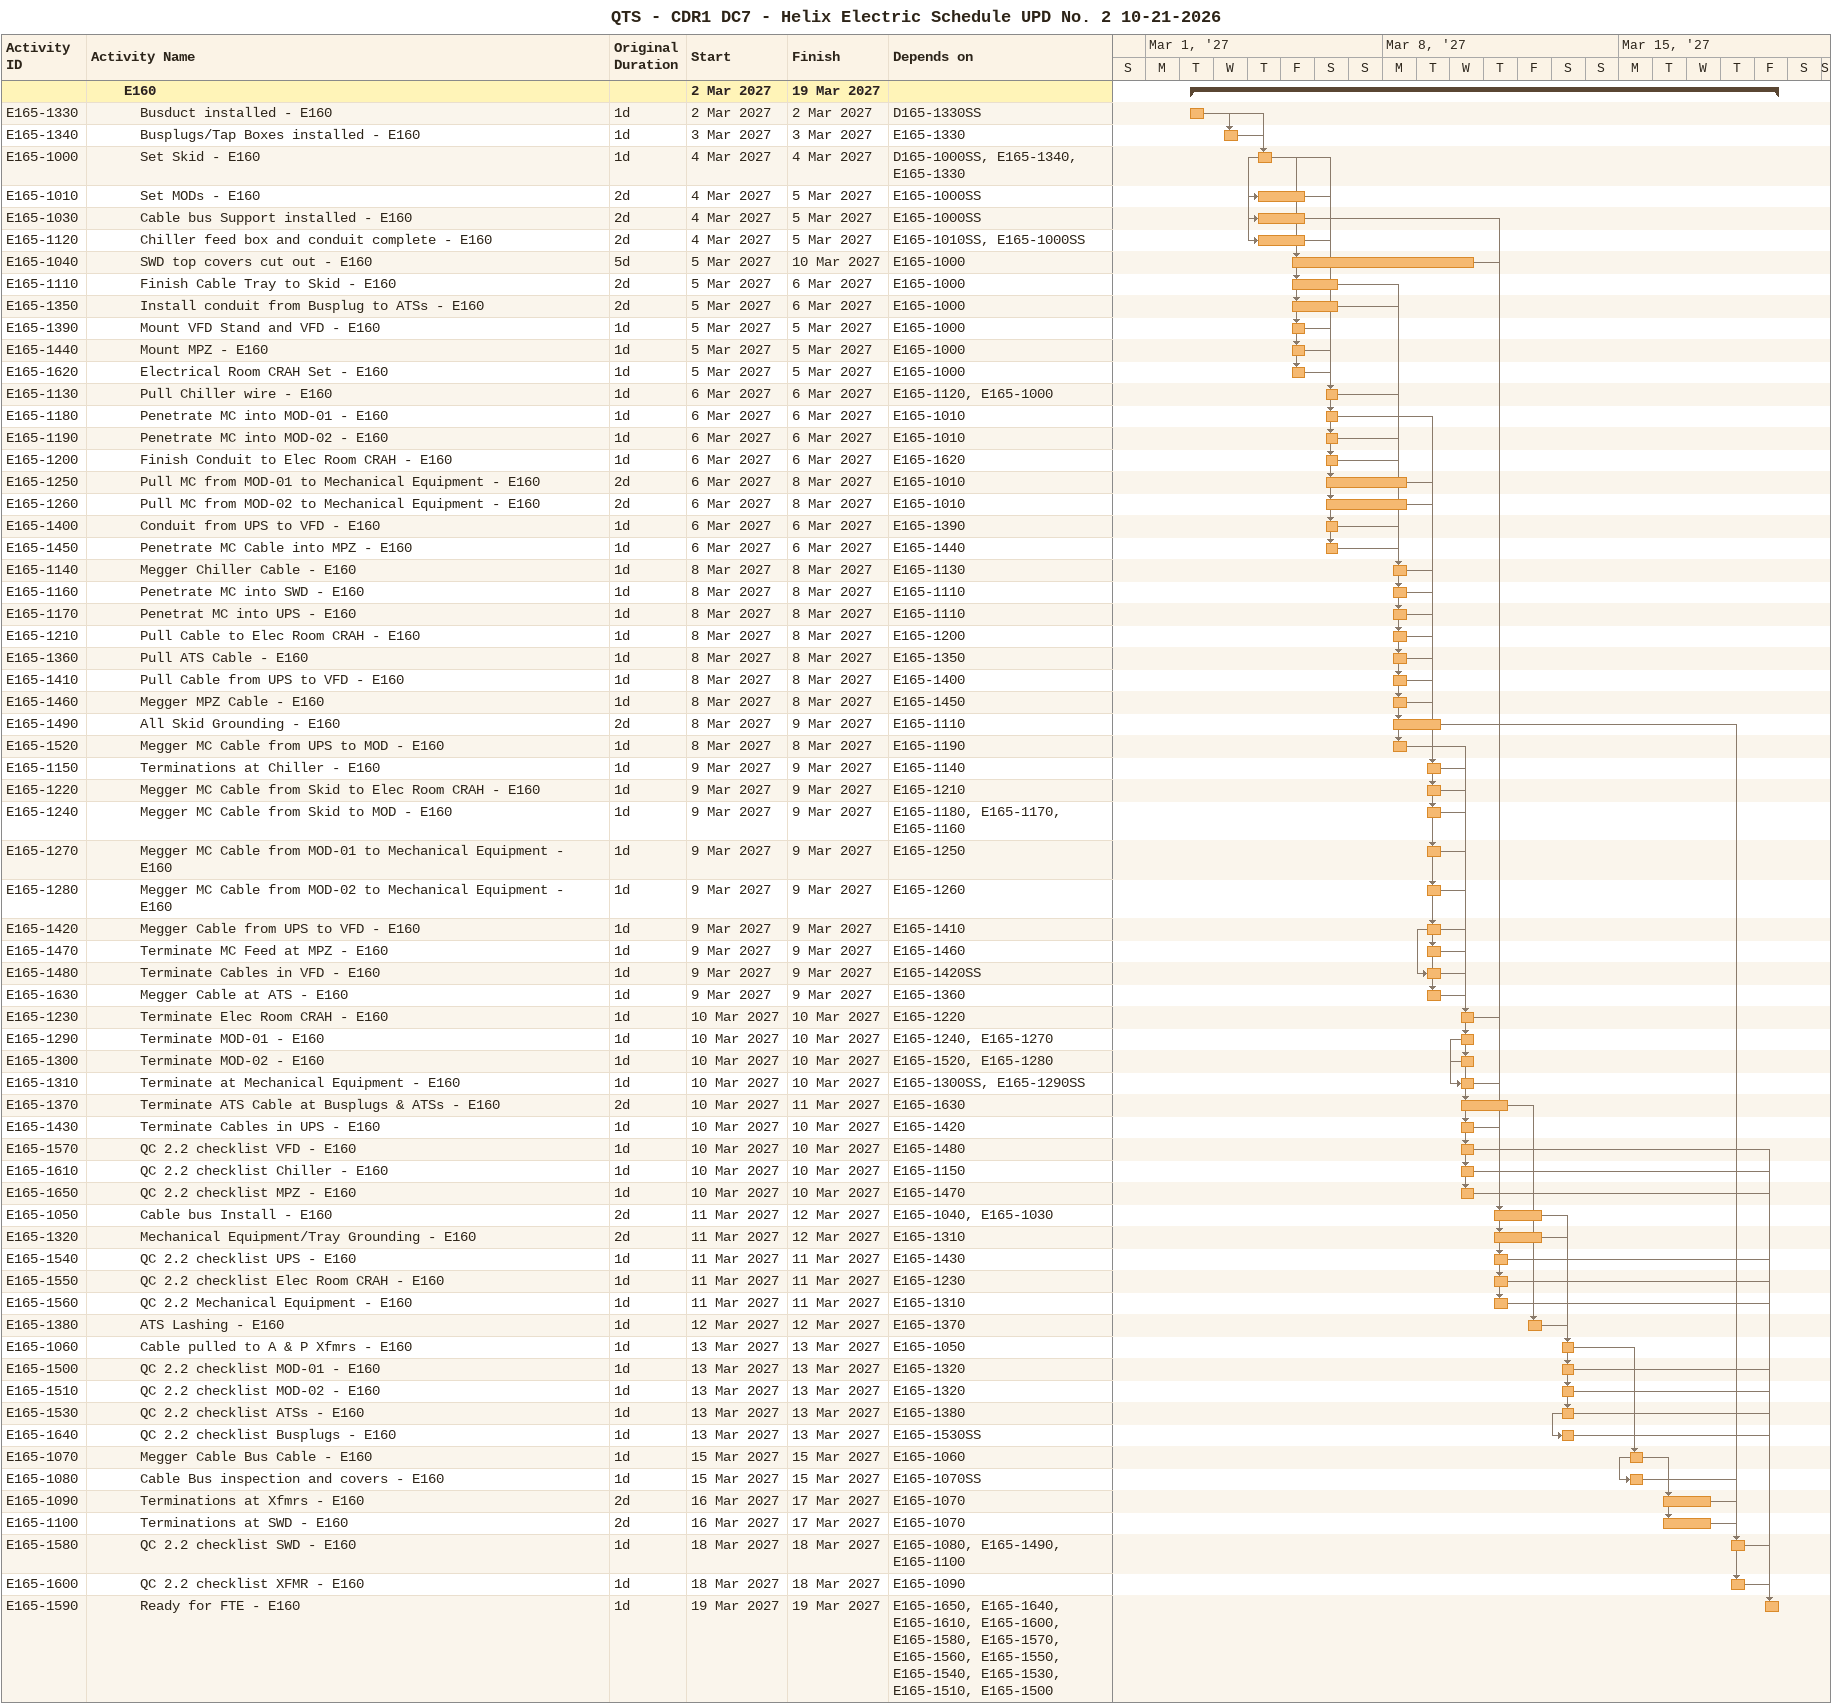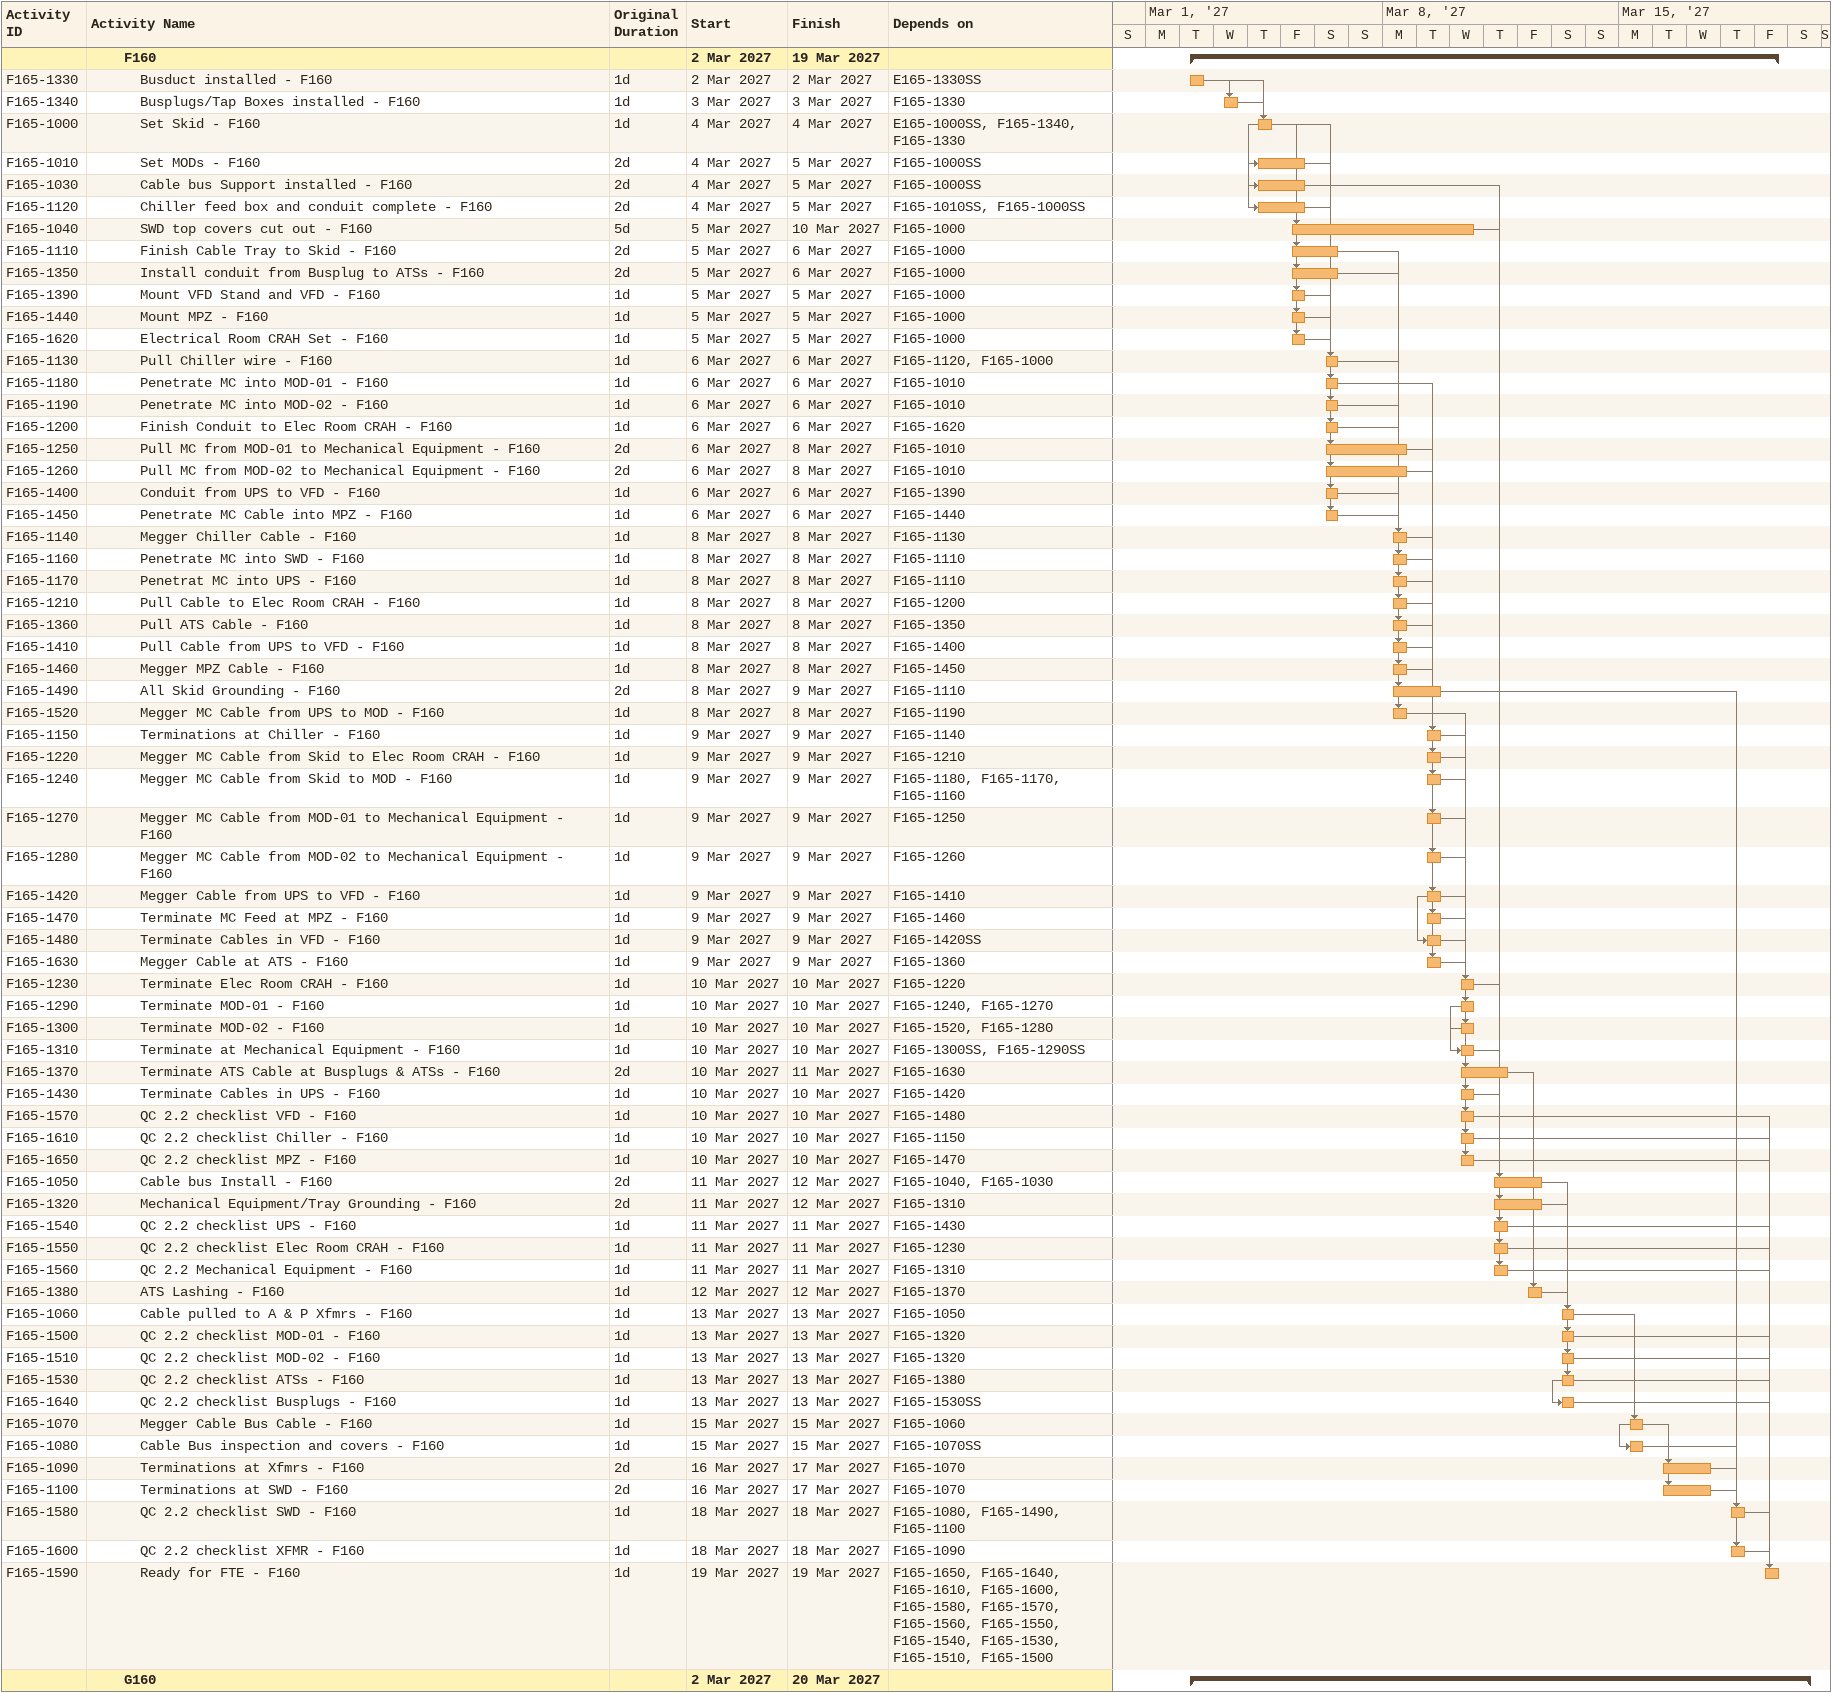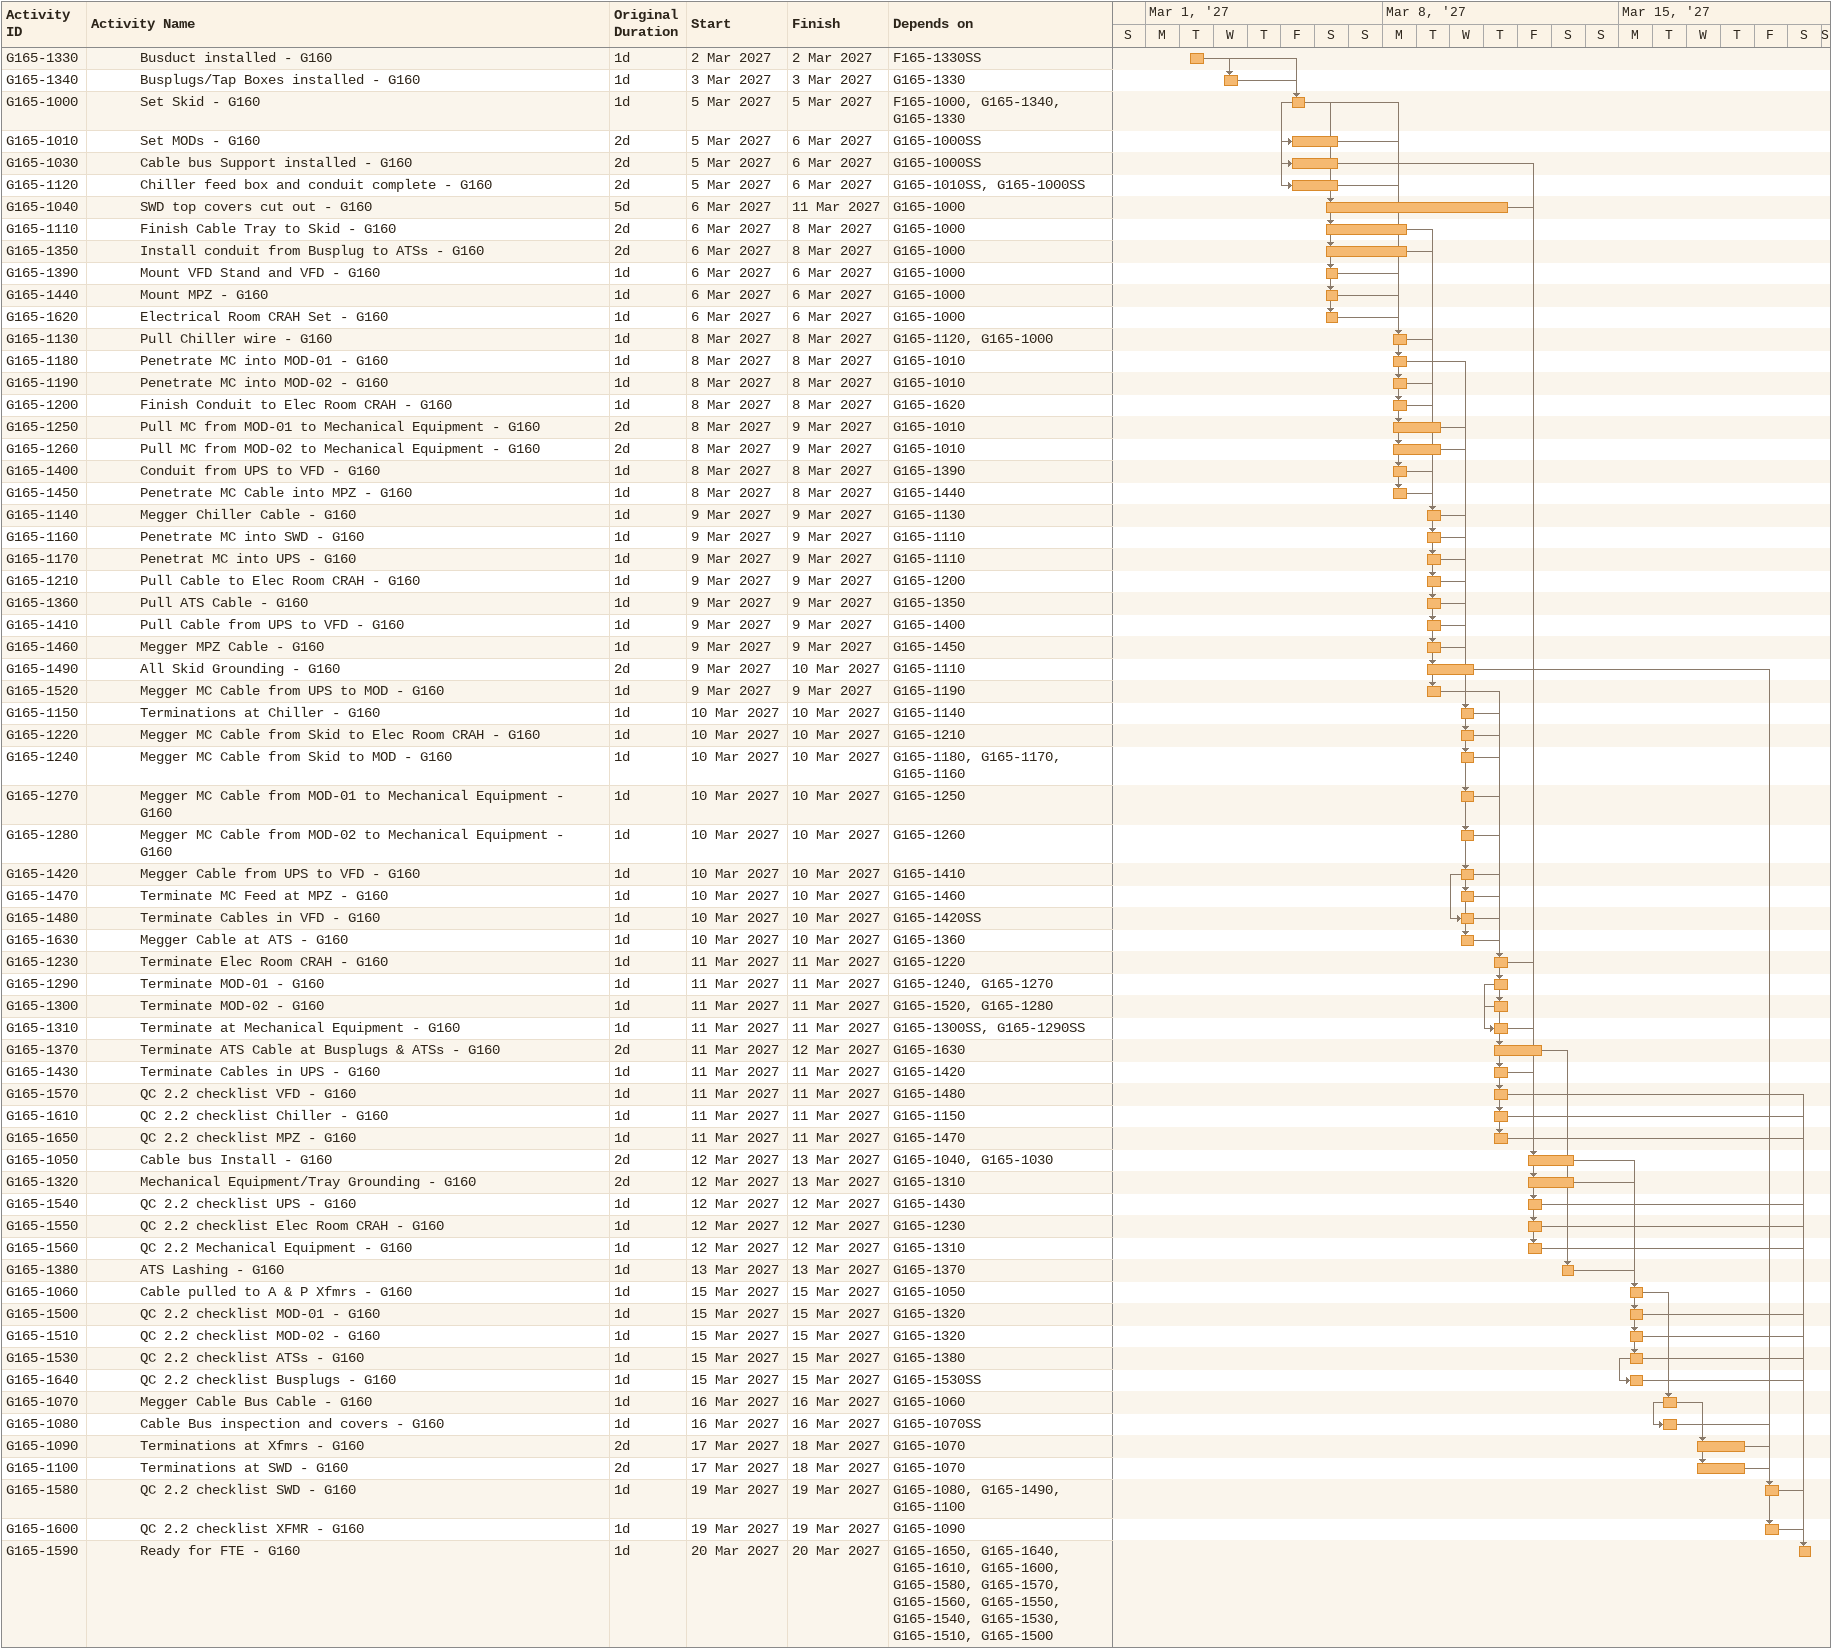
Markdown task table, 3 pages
QTS - CDR1 DC7 - Helix Electric Schedule UPD No. 2 10-21-2026

| ID | Level | Task | Original duration | Start | Finish | Predecessors |
|---|---|---|---|---|---|---|
|  | 3 | **E160** |  | 2027-03-02 | 2027-03-19 |  |
| E165-1330 | 4 | Busduct installed - E160 | 1d | 2027-03-02 | 2027-03-02 | D165-1330SS |
| E165-1340 | 4 | Busplugs/Tap Boxes installed - E160 | 1d | 2027-03-03 | 2027-03-03 | E165-1330 |
| E165-1000 | 4 | Set Skid - E160 | 1d | 2027-03-04 | 2027-03-04 | D165-1000SS, E165-1340, E165-1330 |
| E165-1010 | 4 | Set MODs - E160 | 2d | 2027-03-04 | 2027-03-05 | E165-1000SS |
| E165-1030 | 4 | Cable bus Support installed - E160 | 2d | 2027-03-04 | 2027-03-05 | E165-1000SS |
| E165-1120 | 4 | Chiller feed box and conduit complete - E160 | 2d | 2027-03-04 | 2027-03-05 | E165-1010SS, E165-1000SS |
| E165-1040 | 4 | SWD top covers cut out - E160 | 5d | 2027-03-05 | 2027-03-10 | E165-1000 |
| E165-1110 | 4 | Finish Cable Tray to Skid - E160 | 2d | 2027-03-05 | 2027-03-06 | E165-1000 |
| E165-1350 | 4 | Install conduit from Busplug to ATSs - E160 | 2d | 2027-03-05 | 2027-03-06 | E165-1000 |
| E165-1390 | 4 | Mount VFD Stand and VFD - E160 | 1d | 2027-03-05 | 2027-03-05 | E165-1000 |
| E165-1440 | 4 | Mount MPZ - E160 | 1d | 2027-03-05 | 2027-03-05 | E165-1000 |
| E165-1620 | 4 | Electrical Room CRAH Set - E160 | 1d | 2027-03-05 | 2027-03-05 | E165-1000 |
| E165-1130 | 4 | Pull Chiller wire - E160 | 1d | 2027-03-06 | 2027-03-06 | E165-1120, E165-1000 |
| E165-1180 | 4 | Penetrate MC into MOD-01 - E160 | 1d | 2027-03-06 | 2027-03-06 | E165-1010 |
| E165-1190 | 4 | Penetrate MC into MOD-02 - E160 | 1d | 2027-03-06 | 2027-03-06 | E165-1010 |
| E165-1200 | 4 | Finish Conduit to Elec Room CRAH - E160 | 1d | 2027-03-06 | 2027-03-06 | E165-1620 |
| E165-1250 | 4 | Pull MC from MOD-01 to Mechanical Equipment - E160 | 2d | 2027-03-06 | 2027-03-08 | E165-1010 |
| E165-1260 | 4 | Pull MC from MOD-02 to Mechanical Equipment - E160 | 2d | 2027-03-06 | 2027-03-08 | E165-1010 |
| E165-1400 | 4 | Conduit from UPS to VFD - E160 | 1d | 2027-03-06 | 2027-03-06 | E165-1390 |
| E165-1450 | 4 | Penetrate MC Cable into MPZ - E160 | 1d | 2027-03-06 | 2027-03-06 | E165-1440 |
| E165-1140 | 4 | Megger Chiller Cable - E160 | 1d | 2027-03-08 | 2027-03-08 | E165-1130 |
| E165-1160 | 4 | Penetrate MC into SWD - E160 | 1d | 2027-03-08 | 2027-03-08 | E165-1110 |
| E165-1170 | 4 | Penetrat MC into UPS - E160 | 1d | 2027-03-08 | 2027-03-08 | E165-1110 |
| E165-1210 | 4 | Pull Cable to Elec Room CRAH - E160 | 1d | 2027-03-08 | 2027-03-08 | E165-1200 |
| E165-1360 | 4 | Pull ATS Cable - E160 | 1d | 2027-03-08 | 2027-03-08 | E165-1350 |
| E165-1410 | 4 | Pull Cable from UPS to VFD - E160 | 1d | 2027-03-08 | 2027-03-08 | E165-1400 |
| E165-1460 | 4 | Megger MPZ Cable - E160 | 1d | 2027-03-08 | 2027-03-08 | E165-1450 |
| E165-1490 | 4 | All Skid Grounding - E160 | 2d | 2027-03-08 | 2027-03-09 | E165-1110 |
| E165-1520 | 4 | Megger MC Cable from UPS to MOD - E160 | 1d | 2027-03-08 | 2027-03-08 | E165-1190 |
| E165-1150 | 4 | Terminations at Chiller - E160 | 1d | 2027-03-09 | 2027-03-09 | E165-1140 |
| E165-1220 | 4 | Megger MC Cable from Skid to Elec Room CRAH - E160 | 1d | 2027-03-09 | 2027-03-09 | E165-1210 |
| E165-1240 | 4 | Megger MC Cable from Skid to MOD - E160 | 1d | 2027-03-09 | 2027-03-09 | E165-1180, E165-1170, E165-1160 |
| E165-1270 | 4 | Megger MC Cable from MOD-01 to Mechanical Equipment - E160 | 1d | 2027-03-09 | 2027-03-09 | E165-1250 |
| E165-1280 | 4 | Megger MC Cable from MOD-02 to Mechanical Equipment - E160 | 1d | 2027-03-09 | 2027-03-09 | E165-1260 |
| E165-1420 | 4 | Megger Cable from UPS to VFD - E160 | 1d | 2027-03-09 | 2027-03-09 | E165-1410 |
| E165-1470 | 4 | Terminate MC Feed at MPZ - E160 | 1d | 2027-03-09 | 2027-03-09 | E165-1460 |
| E165-1480 | 4 | Terminate Cables in VFD - E160 | 1d | 2027-03-09 | 2027-03-09 | E165-1420SS |
| E165-1630 | 4 | Megger Cable at ATS - E160 | 1d | 2027-03-09 | 2027-03-09 | E165-1360 |
| E165-1230 | 4 | Terminate Elec Room CRAH - E160 | 1d | 2027-03-10 | 2027-03-10 | E165-1220 |
| E165-1290 | 4 | Terminate MOD-01 - E160 | 1d | 2027-03-10 | 2027-03-10 | E165-1240, E165-1270 |
| E165-1300 | 4 | Terminate MOD-02 - E160 | 1d | 2027-03-10 | 2027-03-10 | E165-1520, E165-1280 |
| E165-1310 | 4 | Terminate at Mechanical Equipment - E160 | 1d | 2027-03-10 | 2027-03-10 | E165-1300SS, E165-1290SS |
| E165-1370 | 4 | Terminate ATS Cable at Busplugs & ATSs - E160 | 2d | 2027-03-10 | 2027-03-11 | E165-1630 |
| E165-1430 | 4 | Terminate Cables in UPS - E160 | 1d | 2027-03-10 | 2027-03-10 | E165-1420 |
| E165-1570 | 4 | QC 2.2 checklist VFD - E160 | 1d | 2027-03-10 | 2027-03-10 | E165-1480 |
| E165-1610 | 4 | QC 2.2 checklist Chiller - E160 | 1d | 2027-03-10 | 2027-03-10 | E165-1150 |
| E165-1650 | 4 | QC 2.2 checklist MPZ - E160 | 1d | 2027-03-10 | 2027-03-10 | E165-1470 |
| E165-1050 | 4 | Cable bus Install - E160 | 2d | 2027-03-11 | 2027-03-12 | E165-1040, E165-1030 |
| E165-1320 | 4 | Mechanical Equipment/Tray Grounding - E160 | 2d | 2027-03-11 | 2027-03-12 | E165-1310 |
| E165-1540 | 4 | QC 2.2 checklist UPS - E160 | 1d | 2027-03-11 | 2027-03-11 | E165-1430 |
| E165-1550 | 4 | QC 2.2 checklist Elec Room CRAH - E160 | 1d | 2027-03-11 | 2027-03-11 | E165-1230 |
| E165-1560 | 4 | QC 2.2 Mechanical Equipment - E160 | 1d | 2027-03-11 | 2027-03-11 | E165-1310 |
| E165-1380 | 4 | ATS Lashing - E160 | 1d | 2027-03-12 | 2027-03-12 | E165-1370 |
| E165-1060 | 4 | Cable pulled to A & P Xfmrs - E160 | 1d | 2027-03-13 | 2027-03-13 | E165-1050 |
| E165-1500 | 4 | QC 2.2 checklist MOD-01 - E160 | 1d | 2027-03-13 | 2027-03-13 | E165-1320 |
| E165-1510 | 4 | QC 2.2 checklist MOD-02 - E160 | 1d | 2027-03-13 | 2027-03-13 | E165-1320 |
| E165-1530 | 4 | QC 2.2 checklist ATSs - E160 | 1d | 2027-03-13 | 2027-03-13 | E165-1380 |
| E165-1640 | 4 | QC 2.2 checklist Busplugs - E160 | 1d | 2027-03-13 | 2027-03-13 | E165-1530SS |
| E165-1070 | 4 | Megger Cable Bus Cable - E160 | 1d | 2027-03-15 | 2027-03-15 | E165-1060 |
| E165-1080 | 4 | Cable Bus inspection and covers - E160 | 1d | 2027-03-15 | 2027-03-15 | E165-1070SS |
| E165-1090 | 4 | Terminations at Xfmrs - E160 | 2d | 2027-03-16 | 2027-03-17 | E165-1070 |
| E165-1100 | 4 | Terminations at SWD - E160 | 2d | 2027-03-16 | 2027-03-17 | E165-1070 |
| E165-1580 | 4 | QC 2.2 checklist SWD - E160 | 1d | 2027-03-18 | 2027-03-18 | E165-1080, E165-1490, E165-1100 |
| E165-1600 | 4 | QC 2.2 checklist XFMR - E160 | 1d | 2027-03-18 | 2027-03-18 | E165-1090 |
| E165-1590 | 4 | Ready for FTE - E160 | 1d | 2027-03-19 | 2027-03-19 | E165-1650, E165-1640, E165-1610, E165-1600, E165-1580, E165-1570, E165-1560, E165-1550, E165-1540, E165-1530, E165-1510, E165-1500 |
|  | 3 | **F160** |  | 2027-03-02 | 2027-03-19 |  |
| F165-1330 | 4 | Busduct installed - F160 | 1d | 2027-03-02 | 2027-03-02 | E165-1330SS |
| F165-1340 | 4 | Busplugs/Tap Boxes installed - F160 | 1d | 2027-03-03 | 2027-03-03 | F165-1330 |
| F165-1000 | 4 | Set Skid - F160 | 1d | 2027-03-04 | 2027-03-04 | E165-1000SS, F165-1340, F165-1330 |
| F165-1010 | 4 | Set MODs - F160 | 2d | 2027-03-04 | 2027-03-05 | F165-1000SS |
| F165-1030 | 4 | Cable bus Support installed - F160 | 2d | 2027-03-04 | 2027-03-05 | F165-1000SS |
| F165-1120 | 4 | Chiller feed box and conduit complete - F160 | 2d | 2027-03-04 | 2027-03-05 | F165-1010SS, F165-1000SS |
| F165-1040 | 4 | SWD top covers cut out - F160 | 5d | 2027-03-05 | 2027-03-10 | F165-1000 |
| F165-1110 | 4 | Finish Cable Tray to Skid - F160 | 2d | 2027-03-05 | 2027-03-06 | F165-1000 |
| F165-1350 | 4 | Install conduit from Busplug to ATSs - F160 | 2d | 2027-03-05 | 2027-03-06 | F165-1000 |
| F165-1390 | 4 | Mount VFD Stand and VFD - F160 | 1d | 2027-03-05 | 2027-03-05 | F165-1000 |
| F165-1440 | 4 | Mount MPZ - F160 | 1d | 2027-03-05 | 2027-03-05 | F165-1000 |
| F165-1620 | 4 | Electrical Room CRAH Set - F160 | 1d | 2027-03-05 | 2027-03-05 | F165-1000 |
| F165-1130 | 4 | Pull Chiller wire - F160 | 1d | 2027-03-06 | 2027-03-06 | F165-1120, F165-1000 |
| F165-1180 | 4 | Penetrate MC into MOD-01 - F160 | 1d | 2027-03-06 | 2027-03-06 | F165-1010 |
| F165-1190 | 4 | Penetrate MC into MOD-02 - F160 | 1d | 2027-03-06 | 2027-03-06 | F165-1010 |
| F165-1200 | 4 | Finish Conduit to Elec Room CRAH - F160 | 1d | 2027-03-06 | 2027-03-06 | F165-1620 |
| F165-1250 | 4 | Pull MC from MOD-01 to Mechanical Equipment - F160 | 2d | 2027-03-06 | 2027-03-08 | F165-1010 |
| F165-1260 | 4 | Pull MC from MOD-02 to Mechanical Equipment - F160 | 2d | 2027-03-06 | 2027-03-08 | F165-1010 |
| F165-1400 | 4 | Conduit from UPS to VFD - F160 | 1d | 2027-03-06 | 2027-03-06 | F165-1390 |
| F165-1450 | 4 | Penetrate MC Cable into MPZ - F160 | 1d | 2027-03-06 | 2027-03-06 | F165-1440 |
| F165-1140 | 4 | Megger Chiller Cable - F160 | 1d | 2027-03-08 | 2027-03-08 | F165-1130 |
| F165-1160 | 4 | Penetrate MC into SWD - F160 | 1d | 2027-03-08 | 2027-03-08 | F165-1110 |
| F165-1170 | 4 | Penetrat MC into UPS - F160 | 1d | 2027-03-08 | 2027-03-08 | F165-1110 |
| F165-1210 | 4 | Pull Cable to Elec Room CRAH - F160 | 1d | 2027-03-08 | 2027-03-08 | F165-1200 |
| F165-1360 | 4 | Pull ATS Cable - F160 | 1d | 2027-03-08 | 2027-03-08 | F165-1350 |
| F165-1410 | 4 | Pull Cable from UPS to VFD - F160 | 1d | 2027-03-08 | 2027-03-08 | F165-1400 |
| F165-1460 | 4 | Megger MPZ Cable - F160 | 1d | 2027-03-08 | 2027-03-08 | F165-1450 |
| F165-1490 | 4 | All Skid Grounding - F160 | 2d | 2027-03-08 | 2027-03-09 | F165-1110 |
| F165-1520 | 4 | Megger MC Cable from UPS to MOD - F160 | 1d | 2027-03-08 | 2027-03-08 | F165-1190 |
| F165-1150 | 4 | Terminations at Chiller - F160 | 1d | 2027-03-09 | 2027-03-09 | F165-1140 |
| F165-1220 | 4 | Megger MC Cable from Skid to Elec Room CRAH - F160 | 1d | 2027-03-09 | 2027-03-09 | F165-1210 |
| F165-1240 | 4 | Megger MC Cable from Skid to MOD - F160 | 1d | 2027-03-09 | 2027-03-09 | F165-1180, F165-1170, F165-1160 |
| F165-1270 | 4 | Megger MC Cable from MOD-01 to Mechanical Equipment - F160 | 1d | 2027-03-09 | 2027-03-09 | F165-1250 |
| F165-1280 | 4 | Megger MC Cable from MOD-02 to Mechanical Equipment - F160 | 1d | 2027-03-09 | 2027-03-09 | F165-1260 |
| F165-1420 | 4 | Megger Cable from UPS to VFD - F160 | 1d | 2027-03-09 | 2027-03-09 | F165-1410 |
| F165-1470 | 4 | Terminate MC Feed at MPZ - F160 | 1d | 2027-03-09 | 2027-03-09 | F165-1460 |
| F165-1480 | 4 | Terminate Cables in VFD - F160 | 1d | 2027-03-09 | 2027-03-09 | F165-1420SS |
| F165-1630 | 4 | Megger Cable at ATS - F160 | 1d | 2027-03-09 | 2027-03-09 | F165-1360 |
| F165-1230 | 4 | Terminate Elec Room CRAH - F160 | 1d | 2027-03-10 | 2027-03-10 | F165-1220 |
| F165-1290 | 4 | Terminate MOD-01 - F160 | 1d | 2027-03-10 | 2027-03-10 | F165-1240, F165-1270 |
| F165-1300 | 4 | Terminate MOD-02 - F160 | 1d | 2027-03-10 | 2027-03-10 | F165-1520, F165-1280 |
| F165-1310 | 4 | Terminate at Mechanical Equipment - F160 | 1d | 2027-03-10 | 2027-03-10 | F165-1300SS, F165-1290SS |
| F165-1370 | 4 | Terminate ATS Cable at Busplugs & ATSs - F160 | 2d | 2027-03-10 | 2027-03-11 | F165-1630 |
| F165-1430 | 4 | Terminate Cables in UPS - F160 | 1d | 2027-03-10 | 2027-03-10 | F165-1420 |
| F165-1570 | 4 | QC 2.2 checklist VFD - F160 | 1d | 2027-03-10 | 2027-03-10 | F165-1480 |
| F165-1610 | 4 | QC 2.2 checklist Chiller - F160 | 1d | 2027-03-10 | 2027-03-10 | F165-1150 |
| F165-1650 | 4 | QC 2.2 checklist MPZ - F160 | 1d | 2027-03-10 | 2027-03-10 | F165-1470 |
| F165-1050 | 4 | Cable bus Install - F160 | 2d | 2027-03-11 | 2027-03-12 | F165-1040, F165-1030 |
| F165-1320 | 4 | Mechanical Equipment/Tray Grounding - F160 | 2d | 2027-03-11 | 2027-03-12 | F165-1310 |
| F165-1540 | 4 | QC 2.2 checklist UPS - F160 | 1d | 2027-03-11 | 2027-03-11 | F165-1430 |
| F165-1550 | 4 | QC 2.2 checklist Elec Room CRAH - F160 | 1d | 2027-03-11 | 2027-03-11 | F165-1230 |
| F165-1560 | 4 | QC 2.2 Mechanical Equipment - F160 | 1d | 2027-03-11 | 2027-03-11 | F165-1310 |
| F165-1380 | 4 | ATS Lashing - F160 | 1d | 2027-03-12 | 2027-03-12 | F165-1370 |
| F165-1060 | 4 | Cable pulled to A & P Xfmrs - F160 | 1d | 2027-03-13 | 2027-03-13 | F165-1050 |
| F165-1500 | 4 | QC 2.2 checklist MOD-01 - F160 | 1d | 2027-03-13 | 2027-03-13 | F165-1320 |
| F165-1510 | 4 | QC 2.2 checklist MOD-02 - F160 | 1d | 2027-03-13 | 2027-03-13 | F165-1320 |
| F165-1530 | 4 | QC 2.2 checklist ATSs - F160 | 1d | 2027-03-13 | 2027-03-13 | F165-1380 |
| F165-1640 | 4 | QC 2.2 checklist Busplugs - F160 | 1d | 2027-03-13 | 2027-03-13 | F165-1530SS |
| F165-1070 | 4 | Megger Cable Bus Cable - F160 | 1d | 2027-03-15 | 2027-03-15 | F165-1060 |
| F165-1080 | 4 | Cable Bus inspection and covers - F160 | 1d | 2027-03-15 | 2027-03-15 | F165-1070SS |
| F165-1090 | 4 | Terminations at Xfmrs - F160 | 2d | 2027-03-16 | 2027-03-17 | F165-1070 |
| F165-1100 | 4 | Terminations at SWD - F160 | 2d | 2027-03-16 | 2027-03-17 | F165-1070 |
| F165-1580 | 4 | QC 2.2 checklist SWD - F160 | 1d | 2027-03-18 | 2027-03-18 | F165-1080, F165-1490, F165-1100 |
| F165-1600 | 4 | QC 2.2 checklist XFMR - F160 | 1d | 2027-03-18 | 2027-03-18 | F165-1090 |
| F165-1590 | 4 | Ready for FTE - F160 | 1d | 2027-03-19 | 2027-03-19 | F165-1650, F165-1640, F165-1610, F165-1600, F165-1580, F165-1570, F165-1560, F165-1550, F165-1540, F165-1530, F165-1510, F165-1500 |
|  | 3 | **G160** |  | 2027-03-02 | 2027-03-20 |  |
| G165-1330 | 4 | Busduct installed - G160 | 1d | 2027-03-02 | 2027-03-02 | F165-1330SS |
| G165-1340 | 4 | Busplugs/Tap Boxes installed - G160 | 1d | 2027-03-03 | 2027-03-03 | G165-1330 |
| G165-1000 | 4 | Set Skid - G160 | 1d | 2027-03-05 | 2027-03-05 | F165-1000, G165-1340, G165-1330 |
| G165-1010 | 4 | Set MODs - G160 | 2d | 2027-03-05 | 2027-03-06 | G165-1000SS |
| G165-1030 | 4 | Cable bus Support installed - G160 | 2d | 2027-03-05 | 2027-03-06 | G165-1000SS |
| G165-1120 | 4 | Chiller feed box and conduit complete - G160 | 2d | 2027-03-05 | 2027-03-06 | G165-1010SS, G165-1000SS |
| G165-1040 | 4 | SWD top covers cut out - G160 | 5d | 2027-03-06 | 2027-03-11 | G165-1000 |
| G165-1110 | 4 | Finish Cable Tray to Skid - G160 | 2d | 2027-03-06 | 2027-03-08 | G165-1000 |
| G165-1350 | 4 | Install conduit from Busplug to ATSs - G160 | 2d | 2027-03-06 | 2027-03-08 | G165-1000 |
| G165-1390 | 4 | Mount VFD Stand and VFD - G160 | 1d | 2027-03-06 | 2027-03-06 | G165-1000 |
| G165-1440 | 4 | Mount MPZ - G160 | 1d | 2027-03-06 | 2027-03-06 | G165-1000 |
| G165-1620 | 4 | Electrical Room CRAH Set - G160 | 1d | 2027-03-06 | 2027-03-06 | G165-1000 |
| G165-1130 | 4 | Pull Chiller wire - G160 | 1d | 2027-03-08 | 2027-03-08 | G165-1120, G165-1000 |
| G165-1180 | 4 | Penetrate MC into MOD-01 - G160 | 1d | 2027-03-08 | 2027-03-08 | G165-1010 |
| G165-1190 | 4 | Penetrate MC into MOD-02 - G160 | 1d | 2027-03-08 | 2027-03-08 | G165-1010 |
| G165-1200 | 4 | Finish Conduit to Elec Room CRAH - G160 | 1d | 2027-03-08 | 2027-03-08 | G165-1620 |
| G165-1250 | 4 | Pull MC from MOD-01 to Mechanical Equipment - G160 | 2d | 2027-03-08 | 2027-03-09 | G165-1010 |
| G165-1260 | 4 | Pull MC from MOD-02 to Mechanical Equipment - G160 | 2d | 2027-03-08 | 2027-03-09 | G165-1010 |
| G165-1400 | 4 | Conduit from UPS to VFD - G160 | 1d | 2027-03-08 | 2027-03-08 | G165-1390 |
| G165-1450 | 4 | Penetrate MC Cable into MPZ - G160 | 1d | 2027-03-08 | 2027-03-08 | G165-1440 |
| G165-1140 | 4 | Megger Chiller Cable - G160 | 1d | 2027-03-09 | 2027-03-09 | G165-1130 |
| G165-1160 | 4 | Penetrate MC into SWD - G160 | 1d | 2027-03-09 | 2027-03-09 | G165-1110 |
| G165-1170 | 4 | Penetrat MC into UPS - G160 | 1d | 2027-03-09 | 2027-03-09 | G165-1110 |
| G165-1210 | 4 | Pull Cable to Elec Room CRAH - G160 | 1d | 2027-03-09 | 2027-03-09 | G165-1200 |
| G165-1360 | 4 | Pull ATS Cable - G160 | 1d | 2027-03-09 | 2027-03-09 | G165-1350 |
| G165-1410 | 4 | Pull Cable from UPS to VFD - G160 | 1d | 2027-03-09 | 2027-03-09 | G165-1400 |
| G165-1460 | 4 | Megger MPZ Cable - G160 | 1d | 2027-03-09 | 2027-03-09 | G165-1450 |
| G165-1490 | 4 | All Skid Grounding - G160 | 2d | 2027-03-09 | 2027-03-10 | G165-1110 |
| G165-1520 | 4 | Megger MC Cable from UPS to MOD - G160 | 1d | 2027-03-09 | 2027-03-09 | G165-1190 |
| G165-1150 | 4 | Terminations at Chiller - G160 | 1d | 2027-03-10 | 2027-03-10 | G165-1140 |
| G165-1220 | 4 | Megger MC Cable from Skid to Elec Room CRAH - G160 | 1d | 2027-03-10 | 2027-03-10 | G165-1210 |
| G165-1240 | 4 | Megger MC Cable from Skid to MOD - G160 | 1d | 2027-03-10 | 2027-03-10 | G165-1180, G165-1170, G165-1160 |
| G165-1270 | 4 | Megger MC Cable from MOD-01 to Mechanical Equipment - G160 | 1d | 2027-03-10 | 2027-03-10 | G165-1250 |
| G165-1280 | 4 | Megger MC Cable from MOD-02 to Mechanical Equipment - G160 | 1d | 2027-03-10 | 2027-03-10 | G165-1260 |
| G165-1420 | 4 | Megger Cable from UPS to VFD - G160 | 1d | 2027-03-10 | 2027-03-10 | G165-1410 |
| G165-1470 | 4 | Terminate MC Feed at MPZ - G160 | 1d | 2027-03-10 | 2027-03-10 | G165-1460 |
| G165-1480 | 4 | Terminate Cables in VFD - G160 | 1d | 2027-03-10 | 2027-03-10 | G165-1420SS |
| G165-1630 | 4 | Megger Cable at ATS - G160 | 1d | 2027-03-10 | 2027-03-10 | G165-1360 |
| G165-1230 | 4 | Terminate Elec Room CRAH - G160 | 1d | 2027-03-11 | 2027-03-11 | G165-1220 |
| G165-1290 | 4 | Terminate MOD-01 - G160 | 1d | 2027-03-11 | 2027-03-11 | G165-1240, G165-1270 |
| G165-1300 | 4 | Terminate MOD-02 - G160 | 1d | 2027-03-11 | 2027-03-11 | G165-1520, G165-1280 |
| G165-1310 | 4 | Terminate at Mechanical Equipment - G160 | 1d | 2027-03-11 | 2027-03-11 | G165-1300SS, G165-1290SS |
| G165-1370 | 4 | Terminate ATS Cable at Busplugs & ATSs - G160 | 2d | 2027-03-11 | 2027-03-12 | G165-1630 |
| G165-1430 | 4 | Terminate Cables in UPS - G160 | 1d | 2027-03-11 | 2027-03-11 | G165-1420 |
| G165-1570 | 4 | QC 2.2 checklist VFD - G160 | 1d | 2027-03-11 | 2027-03-11 | G165-1480 |
| G165-1610 | 4 | QC 2.2 checklist Chiller - G160 | 1d | 2027-03-11 | 2027-03-11 | G165-1150 |
| G165-1650 | 4 | QC 2.2 checklist MPZ - G160 | 1d | 2027-03-11 | 2027-03-11 | G165-1470 |
| G165-1050 | 4 | Cable bus Install - G160 | 2d | 2027-03-12 | 2027-03-13 | G165-1040, G165-1030 |
| G165-1320 | 4 | Mechanical Equipment/Tray Grounding - G160 | 2d | 2027-03-12 | 2027-03-13 | G165-1310 |
| G165-1540 | 4 | QC 2.2 checklist UPS - G160 | 1d | 2027-03-12 | 2027-03-12 | G165-1430 |
| G165-1550 | 4 | QC 2.2 checklist Elec Room CRAH - G160 | 1d | 2027-03-12 | 2027-03-12 | G165-1230 |
| G165-1560 | 4 | QC 2.2 Mechanical Equipment - G160 | 1d | 2027-03-12 | 2027-03-12 | G165-1310 |
| G165-1380 | 4 | ATS Lashing - G160 | 1d | 2027-03-13 | 2027-03-13 | G165-1370 |
| G165-1060 | 4 | Cable pulled to A & P Xfmrs - G160 | 1d | 2027-03-15 | 2027-03-15 | G165-1050 |
| G165-1500 | 4 | QC 2.2 checklist MOD-01 - G160 | 1d | 2027-03-15 | 2027-03-15 | G165-1320 |
| G165-1510 | 4 | QC 2.2 checklist MOD-02 - G160 | 1d | 2027-03-15 | 2027-03-15 | G165-1320 |
| G165-1530 | 4 | QC 2.2 checklist ATSs - G160 | 1d | 2027-03-15 | 2027-03-15 | G165-1380 |
| G165-1640 | 4 | QC 2.2 checklist Busplugs - G160 | 1d | 2027-03-15 | 2027-03-15 | G165-1530SS |
| G165-1070 | 4 | Megger Cable Bus Cable - G160 | 1d | 2027-03-16 | 2027-03-16 | G165-1060 |
| G165-1080 | 4 | Cable Bus inspection and covers - G160 | 1d | 2027-03-16 | 2027-03-16 | G165-1070SS |
| G165-1090 | 4 | Terminations at Xfmrs - G160 | 2d | 2027-03-17 | 2027-03-18 | G165-1070 |
| G165-1100 | 4 | Terminations at SWD - G160 | 2d | 2027-03-17 | 2027-03-18 | G165-1070 |
| G165-1580 | 4 | QC 2.2 checklist SWD - G160 | 1d | 2027-03-19 | 2027-03-19 | G165-1080, G165-1490, G165-1100 |
| G165-1600 | 4 | QC 2.2 checklist XFMR - G160 | 1d | 2027-03-19 | 2027-03-19 | G165-1090 |
| G165-1590 | 4 | Ready for FTE - G160 | 1d | 2027-03-20 | 2027-03-20 | G165-1650, G165-1640, G165-1610, G165-1600, G165-1580, G165-1570, G165-1560, G165-1550, G165-1540, G165-1530, G165-1510, G165-1500 |
